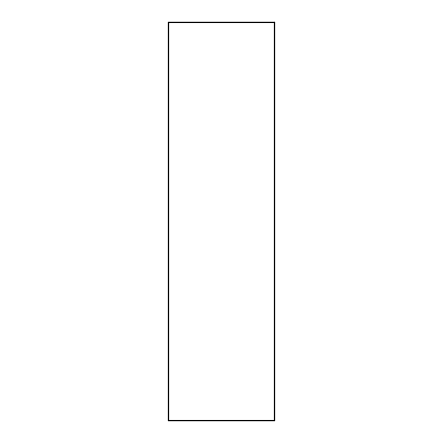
<?xml version="1.0" encoding="UTF-8"?>
<svg xmlns="http://www.w3.org/2000/svg" width="443" height="443" viewBox="0 0 443 443"><rect width="100%" height="100%" fill="white"/><g stroke="black" fill="none" stroke-linecap="round" stroke-linejoin="round"><path stroke-width="0.66" d="M274.782 22.15L168.218 22.15L168.218 420.85L274.782 420.85L274.782 22.15M274.239 22.693L168.761 22.693L168.761 420.307L274.239 420.307L274.239 22.693"/></g></svg>
